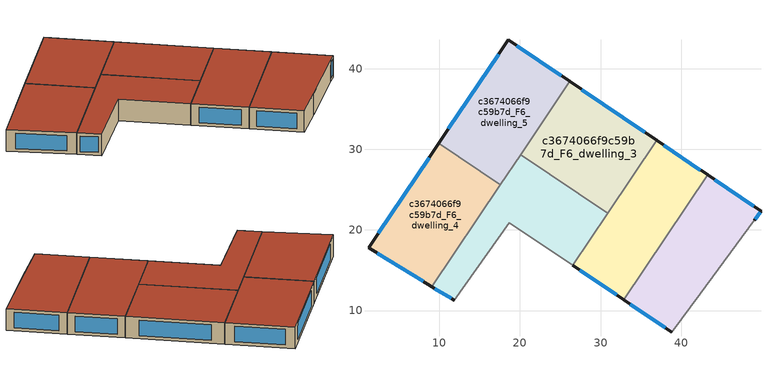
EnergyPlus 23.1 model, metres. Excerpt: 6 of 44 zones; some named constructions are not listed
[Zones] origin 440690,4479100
c3674066f9c59b7d_F6_dwelling_0
 floor to c3674066f9c59b7d_F5_dwelling_0 (EU_floor_Construction): 49.91,22.33 49.08,21.19 42.39,12.1 38.85,7.32 32.87,11.34 43.27,26.83 z18
 wall outside (EU_wall_Construction): 32.87,11.34 38.85,7.32 / 49.08,21.19 49.91,22.33 43.27,26.83 z18:21
 wall to c3674066f9c59b7d_F6_dwelling_1 (EU_wall_Construction): 43.27,26.83 32.87,11.34 z18:21
 wall adiabatic (EU_wall_Construction): 38.85,7.32 42.39,12.1 49.08,21.19 z18:21
 window (EU_Window_Construction): 33.7,10.78 38.02,7.87 / 48.99,22.96 44.19,26.21 / 49.19,21.35 49.79,22.18 z18.42:20.58
 roof outside (EU_roof_Construction): 42.39,12.1 49.08,21.19 49.91,22.33 43.27,26.83 32.87,11.34 38.85,7.32 z21
c3674066f9c59b7d_F6_dwelling_1
 floor to c3674066f9c59b7d_F5_dwelling_1 (EU_floor_Construction): 43.27,26.83 32.87,11.34 26.55,15.59 36.97,31.11 z18
 wall outside (EU_wall_Construction): 26.55,15.59 32.87,11.34 / 43.27,26.83 36.97,31.11 z18:21
 wall to c3674066f9c59b7d_F6_dwelling_3 (EU_wall_Construction): 36.97,31.11 30.9,22.07 z18:21
 wall to c3674066f9c59b7d_F6_dwelling_2 (EU_wall_Construction): 30.9,22.07 26.55,15.59 z18:21
 window (EU_Window_Construction): 27.43,15 31.99,11.93 / 42.4,27.43 37.84,30.51 z18.42:20.58
 roof outside (EU_roof_Construction): 32.87,11.34 43.27,26.83 36.97,31.11 26.55,15.59 z21
c3674066f9c59b7d_F6_dwelling_2
 floor to c3674066f9c59b7d_F5_dwelling_2 (EU_floor_Construction): 30.91,22.07 26.55,15.59 18.68,20.88 11.85,11.26 9.07,12.96 20.08,29.34 z18
 wall outside (EU_wall_Construction): 9.07,12.96 11.85,11.26 z18:21
 wall adiabatic (EU_wall_Construction): 11.85,11.26 18.68,20.88 26.55,15.59 z18:21
 wall to c3674066f9c59b7d_F6_dwelling_3 (EU_wall_Construction): 30.91,22.07 20.08,29.34 z18:21
 wall to c3674066f9c59b7d_F6_dwelling_4 (EU_wall_Construction): 17.58,25.62 9.07,12.96 z18:21
 wall to c3674066f9c59b7d_F6_dwelling_5 (EU_wall_Construction): 20.08,29.34 17.58,25.62 z18:21
 window (EU_Window_Construction): 9.46,12.72 11.47,11.49 z18.42:20.58
 roof outside (EU_roof_Construction): 26.55,15.59 30.91,22.07 20.08,29.34 9.07,12.96 11.85,11.26 18.68,20.88 z21
c3674066f9c59b7d_F6_dwelling_3
 floor to c3674066f9c59b7d_F5_dwelling_3 (EU_floor_Construction): 36.97,31.11 30.91,22.07 20.08,29.34 26.18,38.42 z18
 wall outside (EU_wall_Construction): 36.97,31.11 26.18,38.42 z18:21
 wall to c3674066f9c59b7d_F6_dwelling_5 (EU_wall_Construction): 26.18,38.42 20.08,29.34 z18:21
 window (EU_Window_Construction): 35.47,32.12 27.67,37.4 z18.42:20.58
 roof outside (EU_roof_Construction): 30.91,22.07 36.97,31.11 26.18,38.42 20.08,29.34 z21
c3674066f9c59b7d_F6_dwelling_4
 floor to c3674066f9c59b7d_F5_dwelling_4 (EU_floor_Construction): 17.58,25.62 9.07,12.96 1.21,17.77 9.93,30.75 z18
 wall outside (EU_wall_Construction): 9.93,30.75 1.21,17.77 9.07,12.96 z18:21
 wall to c3674066f9c59b7d_F6_dwelling_5 (EU_wall_Construction): 17.58,25.62 9.93,30.75 z18:21
 window (EU_Window_Construction): 8.72,28.95 2.42,19.57 / 2.3,17.1 7.98,13.63 z18.42:20.58
 roof outside (EU_roof_Construction): 9.07,12.96 17.58,25.62 9.93,30.75 1.21,17.77 z21
c3674066f9c59b7d_F6_dwelling_5
 floor to c3674066f9c59b7d_F5_dwelling_5 (EU_floor_Construction): 26.18,38.42 17.58,25.62 9.93,30.75 18.55,43.59 z18
 wall outside (EU_wall_Construction): 26.18,38.42 18.55,43.59 9.93,30.75 z18:21
 window (EU_Window_Construction): 17.36,41.8 11.13,32.53 / 25.12,39.14 19.61,42.87 z18.42:20.58
 roof outside (EU_roof_Construction): 17.58,25.62 26.18,38.42 18.55,43.59 9.93,30.75 z21
[SCHEDULE:FILE] Column Number=1; Rows to Skip at Top=0; Number of Hours of Data=8760; Column Separator=Comma; Interpolate to Timestep=No; Minutes per Item=60; Adjust Schedule for Daylight Savings=Yes
Name | File
EU_Step8_GainSchedule_c3674066f9c59b7d_F3_dwelling_0_f000 | ../../schedules/c3674066f9c59b7d/c3674066f9c59b7d_F3_dwelling_0_f000_gain.csv
EU_Step8_GainSchedule_c3674066f9c59b7d_F3_dwelling_1_f000 | ../../schedules/c3674066f9c59b7d/c3674066f9c59b7d_F3_dwelling_1_f000_gain.csv
EU_Step8_GainSchedule_c3674066f9c59b7d_F3_dwelling_2_f000 | ../../schedules/c3674066f9c59b7d/c3674066f9c59b7d_F3_dwelling_2_f000_gain.csv
EU_Step8_GainSchedule_c3674066f9c59b7d_F3_dwelling_3_f000 | ../../schedules/c3674066f9c59b7d/c3674066f9c59b7d_F3_dwelling_3_f000_gain.csv
EU_Step8_GainSchedule_c3674066f9c59b7d_F3_dwelling_4_f000 | ../../schedules/c3674066f9c59b7d/c3674066f9c59b7d_F3_dwelling_4_f000_gain.csv
EU_Step8_GainSchedule_c3674066f9c59b7d_F3_dwelling_5_f000 | ../../schedules/c3674066f9c59b7d/c3674066f9c59b7d_F3_dwelling_5_f000_gain.csv
EU_Step8_GainSchedule_c3674066f9c59b7d_F4_dwelling_0_f000 | ../../schedules/c3674066f9c59b7d/c3674066f9c59b7d_F4_dwelling_0_f000_gain.csv
EU_Step8_GainSchedule_c3674066f9c59b7d_F4_dwelling_1_f000 | ../../schedules/c3674066f9c59b7d/c3674066f9c59b7d_F4_dwelling_1_f000_gain.csv
EU_Step8_GainSchedule_c3674066f9c59b7d_F4_dwelling_2_f000 | ../../schedules/c3674066f9c59b7d/c3674066f9c59b7d_F4_dwelling_2_f000_gain.csv
EU_Step8_GainSchedule_c3674066f9c59b7d_F4_dwelling_3_f000 | ../../schedules/c3674066f9c59b7d/c3674066f9c59b7d_F4_dwelling_3_f000_gain.csv
EU_Step8_GainSchedule_c3674066f9c59b7d_F4_dwelling_4_f000 | ../../schedules/c3674066f9c59b7d/c3674066f9c59b7d_F4_dwelling_4_f000_gain.csv
EU_Step8_GainSchedule_c3674066f9c59b7d_F4_dwelling_5_f000 | ../../schedules/c3674066f9c59b7d/c3674066f9c59b7d_F4_dwelling_5_f000_gain.csv
